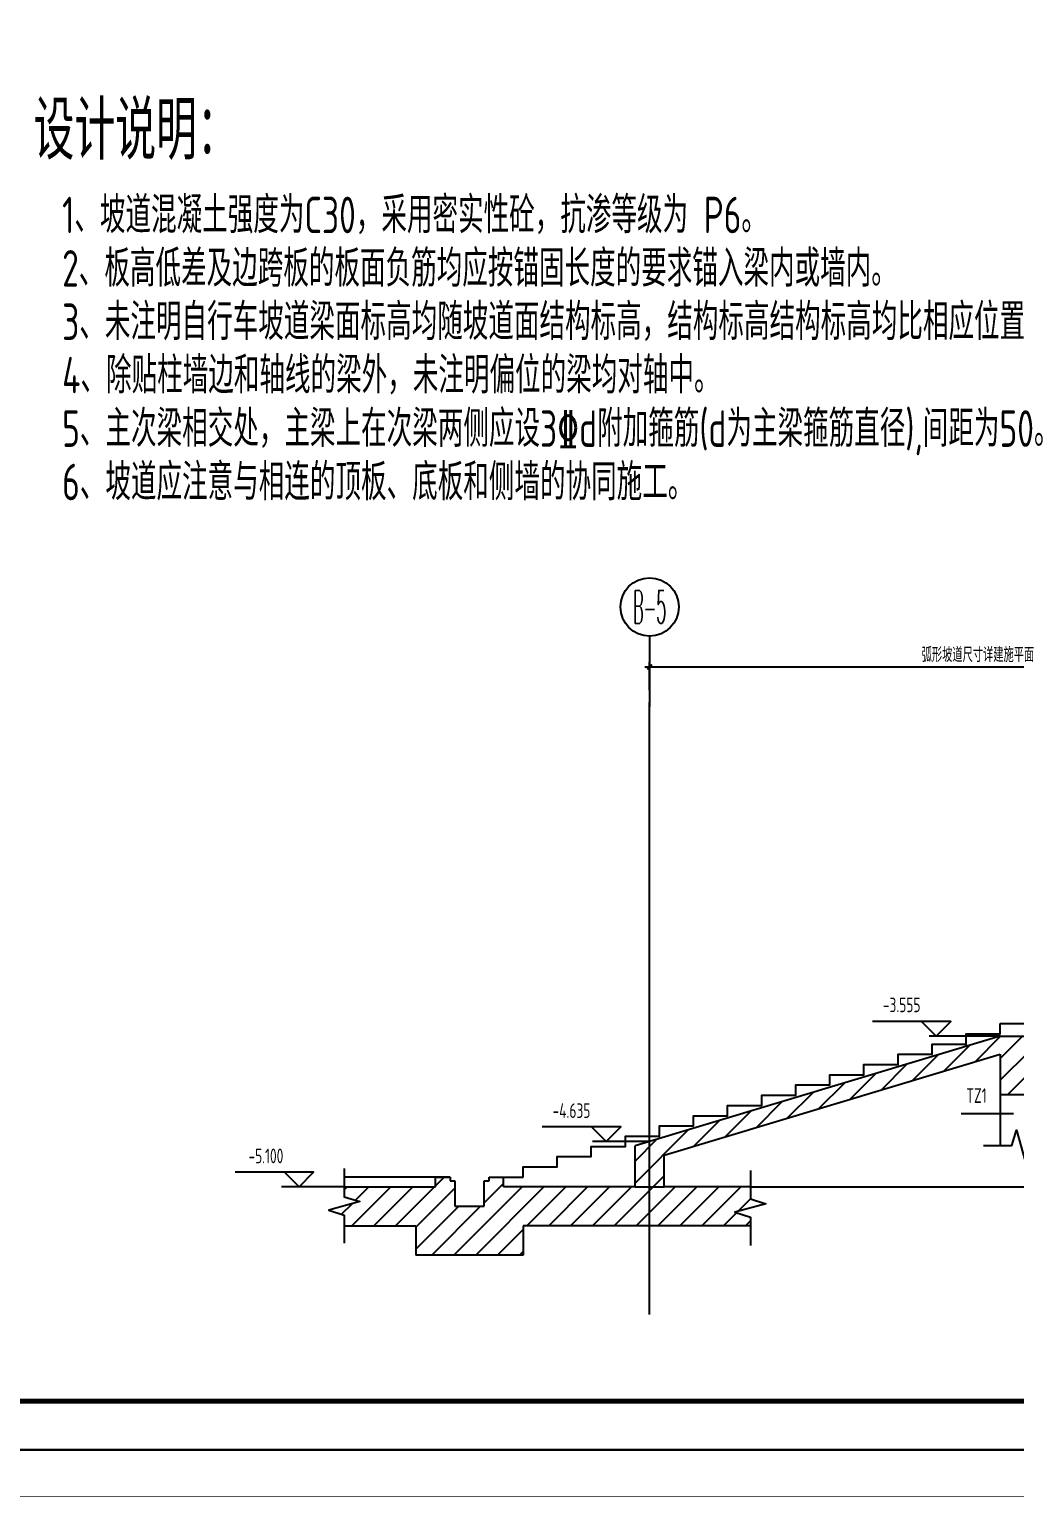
# Model space of a CAD drawing. Header units: millimetres. Extents: x -41781 to 68020, y 189188 to 426788.
# Drawn here: x 10959 to 31202, y 307210 to 337163 of the extents above; entities that cross this region are included whole.
import ezdxf
from ezdxf.enums import TextEntityAlignment as Align

# ---------------------------------------------------------------- set-up
doc = ezdxf.new("R2010")
doc.units = ezdxf.units.MM
doc.header["$LTSCALE"] = 1000
doc.header["$PDMODE"] = 35
doc.header["$PDSIZE"] = 200
for name, color, linetype in [('AXIS', 3, 'Continuous'), ('B-TEXT', 3, 'Continuous'), ('HATCH', 7, 'Continuous'), ('h填实-柱墙', 254, 'Continuous'), ('L-AXIS', 3, 'Continuous'), ('L-dote', 253, 'Continuous'), ('TEXT', 7, 'Continuous'), ('图框', 4, 'Continuous')]:
    doc.layers.add(name, color=color, linetype=linetype)
doc.styles.add('_TCH_AXIS', font='COMPLEX', dxfattribs={"bigfont": 'GBCBIG'})
doc.styles.add('COMPLEX', font='tssdeng.shx', dxfattribs={"width": 0.7, "bigfont": 'tssdchn.shx'})
doc.styles.add('TSSD_Dimension', font='Tssdeng.shx', dxfattribs={"width": 0.7, "bigfont": 'hztxt.shx'})
doc.styles.add('TSSD_Label', font='Tssdeng.shx', dxfattribs={"width": 0.7, "bigfont": 'hztxt.shx'})
doc.styles.add('TSSD_REIN', font='Tssdeng.shx', dxfattribs={"width": 0.7, "bigfont": 'hztxt.shx'})
doc.dimstyles.new('TSSD_50_100', dxfattribs={"dimtxt": 300, "dimasz": 100, "dimexe": 100, "dimexo": 250, "dimgap": 100, "dimtad": 1, "dimdec": 0, "dimlfac": 0.5, "dimzin": 0, "dimdsep": 46, "dimtxsty": 'TSSD_Dimension', "dimblk": 'ARCHTICK', "dimcen": 0, "dimdle": 100, "dimclrt": 7, "dimadec": 0, "dimazin": 0, "dimtfac": 1, "dimtdec": 0, "dimtix": 1, "dimtmove": 2, "dimatfit": 3, "dimfxl": 1, "dimtolj": 1, "dimtzin": 0, "dimarcsym": 0})

# ---------------------------------------------------------------- blocks, each defined once
blk = doc.blocks.new('A$C35F87531')
at = {"layer": '图框'}
blk.add_lwpolyline([(0, 0), (0, 59400), (84100, 59400), (84100, 0)], close=True, dxfattribs=at)
at = {"layer": '图框', "const_width": 100}
blk.add_lwpolyline([(2500, 1000), (83100, 1000), (83100, 58400), (2500, 58400)], close=True, dxfattribs=at)
blk = doc.blocks.new('_AXISO')
blk.add_circle((0, 0), 0.5)
at = {"layer": 'B-TEXT', "style": 'COMPLEX', "width": 1.450893}
blk.add_attdef('A', text='', height=0.56, dxfattribs=at).set_placement((0.249375, -0.28), (0.749375, -0.28), align=Align.FIT)
blk = doc.blocks.new('_ArchTick')
at = {"color": 0, "linetype": 'ByBlock', "const_width": 0.4}
blk.add_lwpolyline([(-0.5, -0.5), (0.5, 0.5)], dxfattribs=at)
blk = doc.blocks.new('*D148')
at = {"layer": 'AXIS', "color": 0, "linetype": 'ByBlock', "lineweight": -2}
for p, q in [((23702, 323587), (23702, 324166)), ((37186, 323587), (37186, 324166)), ((23602, 324066), (37286, 324066))]:
    blk.add_line(p, q, dxfattribs=at)
at = {"layer": 'Defpoints', "color": 0, "linetype": 'ByBlock'}
for p in [(37186, 324066), (23702, 323337), (37186, 323337)]:
    blk.add_point(p, dxfattribs=at)
at = {"layer": 'AXIS', "color": 0, "linetype": 'ByBlock', "lineweight": -2, "xscale": 100, "yscale": 100, "zscale": 100, "rotation": 180}
blk.add_blockref('_ArchTick', (23702, 324066), dxfattribs=at)
at = {"layer": 'AXIS', "color": 0, "linetype": 'ByBlock', "lineweight": -2, "xscale": 100, "yscale": 100, "zscale": 100}
blk.add_blockref('_ArchTick', (37186, 324066), dxfattribs=at)
at = {"layer": 'AXIS', "color": 7, "linetype": 'ByBlock', "insert": (30444, 324316), "char_height": 300, "attachment_point": 5, "style": 'TSSD_Dimension'}
blk.add_mtext('\\A1;弧形坡道尺寸详建施平面', dxfattribs=at)

msp = doc.modelspace()

# ---------------------------------------------------------------- hatches: boundary and pattern name
at = {"layer": 'HATCH'}
h = msp.add_hatch(dxfattribs=at)
h.set_pattern_fill('ANSI31', color=256, scale=100, style=0)
h.set_pattern_definition([(45, (-55141.75, 46337.7), (-224.5064, 224.5064), [])])
h.paths.add_polyline_path([(31502.8, 315643.2), (36886.2, 315643.2), (36886.2, 315464), (37486.2, 315464), (37486.2, 316602), (44786.2, 318793.8), (44786.2, 316245.3), (44931.5, 316245.3), (45032.9, 316563.8), (45206.6, 315926.7), (45308, 316245.3), (45386.2, 316245.3), (45386.2, 318973.9), (45799.2, 319097.9), (51786.2, 319097.9), (51786.2, 318647.1), (52386.2, 318647.1), (52386.2, 320370.8), (53222.1, 320491.4), (54456.7, 320491.4), (54456.7, 320601.7), (54138.2, 320703.1), (54775.2, 320876.8), (54456.7, 320978.1), (54456.7, 320991.4), (53186.2, 320991.4), (52186.2, 320847.1), (51786.2, 320847.1), (51786.2, 319586.2), (45686.7, 319586.2), (37286.4, 317064), (36886.2, 317064), (36886.2, 316143.2), (35886.8, 316143.2), (35886.8, 316743.8), (35586.8, 316743.8), (35586.8, 316663.8), (35486.8, 316663.8), (35486.8, 316143.2), (34886.8, 316143.2), (34886.8, 316663.8), (34786.8, 316663.8), (34786.8, 316743.8), (34486.8, 316743.8), (34486.8, 316143.2), (31502.8, 316143.2), (31502.8, 316483.5), (30902.8, 316483.5), (23402.2, 314231.4), (23402.2, 313391.4), (20703.1, 313391.4), (20703.1, 313591.1), (20403.1, 313591.1), (20403.1, 313511.1), (20303.1, 313511.1), (20303.1, 312990.6), (19703.1, 312990.6), (19703.1, 313511.1), (19603.1, 313511.1), (19603.1, 313591.1), (19303.1, 313591.1), (19303.1, 313391.4), (17430, 313391.4), (17430, 313188.2), (17748.5, 313086.8), (17111.4, 312913.1), (17430, 312811.8), (17430, 312591.4), (18903.1, 312591.4), (18903.1, 311990.6), (21103.1, 311990.6), (21103.1, 312591.4), (25772.2, 312591.4), (25772.2, 312768.3), (25453.7, 312869.6), (26090.8, 313043.3), (25772.2, 313144.7), (25772.2, 313391.4), (24002.2, 313391.4), (24002.2, 314043.8), (30902.8, 316115.9), (30902.8, 315283.5), (31502.8, 315283.5)])

# ---------------------------------------------------------------- linework, layer by layer
for p, q in [((30902.8, 316743.8), (34786.8, 316743.8)), ((30902.8, 316483.5), (23402.2, 314231.4)), ((30902.8, 316483.5), (31502.8, 316483.5)), ((24002.2, 314043.8), (30902.8, 316115.9)), ((30902.8, 316115.9), (30902.8, 315283.5)), ((30902.8, 315743.8), (30902.8, 315743.8)), ((30902.8, 315283.5), (31502.8, 315283.5)), ((30902.8, 315283.5), (30902.8, 314237.5)), ((23402.2, 313391.4), (23402.2, 314231.4)), ((24002.2, 313391.4), (24002.2, 314043.8)), ((19603.1, 313591.1), (17430, 313591.1)), ((17430, 313391.4), (19303.1, 313391.4)), ((19303.1, 313591.1), (19603.1, 313591.1)), ((19303.1, 313391.4), (19303.1, 313591.1)), ((19603.1, 313591.1), (19603.1, 313511.1)), ((19603.1, 313511.1), (19703.1, 313511.1)), ((19703.1, 313511.1), (19703.1, 312990.6)), ((20303.1, 313511.1), (20403.1, 313511.1)), ((20303.1, 312990.6), (20303.1, 313511.1)), ((20403.1, 313511.1), (20403.1, 313591.1)), ((20403.1, 313591.1), (21103.2, 313591.1)), ((20703.1, 313391.4), (20703.1, 313591.1)), ((23402.2, 313391.4), (20703.1, 313391.4)), ((25772.2, 313391.4), (24002.2, 313391.4)), ((19703.1, 312990.6), (20303.1, 312990.6)), ((17430, 312591.4), (18903.1, 312591.4)), ((18903.1, 312590.6), (18903.1, 311990.6)), ((25772.2, 312591.4), (21103.1, 312591.4)), ((21103.1, 312591.4), (21103.1, 311990.6)), ((21103.1, 311990.6), (18903.1, 311990.6))]:
    msp.add_line(p, q, dxfattribs=at)
for points in [[(21103.2, 313591.1), (21103.2, 313801.1), (21803.1, 313801.1), (21803.1, 314011.4), (22503.1, 314011.4), (22503.1, 314221.6), (23203.1, 314221.6), (23203.1, 314431.9), (23903.1, 314431.9), (23903.1, 314641.9), (24603, 314641.9), (24603, 314852.1), (25303, 314852.1), (25303, 315062.3), (26003, 315062.3), (26003, 315272.6), (26703, 315272.6), (26703, 315482.6), (27402.9, 315482.6), (27402.9, 315692.8), (28102.9, 315692.8), (28102.9, 315903.1), (28802.9, 315903.1), (28802.9, 316113.3), (29502.9, 316113.3), (29502.9, 316323.3), (30202.8, 316323.3), (30202.8, 316533.5), (30902.8, 316533.5), (30902.8, 316743.8)], [(30558.2, 314237.5), (31137.4, 314237.5), (31238.7, 314556), (31412.5, 313918.9), (31513.8, 314237.5), (32093, 314237.5)], [(17430, 313767.3), (17430, 313188.2), (17748.5, 313086.8), (17111.4, 312913.1), (17430, 312811.8), (17430, 312232.6)], [(25772.2, 313723.8), (25772.2, 313144.7), (26090.8, 313043.3), (25453.7, 312869.6), (25772.2, 312768.3), (25772.2, 312189.1)]]:
    msp.add_lwpolyline(points, dxfattribs=at)
at = {"layer": 'h填实-柱墙'}
for points in [[(23402.2, 313391.4), (24002.2, 313391.4)], [(25772.2, 313391.4), (59042.3, 313391.4)]]:
    msp.add_lwpolyline(points, dxfattribs=at)
at = {"layer": 'L-AXIS'}
msp.add_line((23702.2, 324698.1), (23702.2, 323249.5), dxfattribs=at)
at = {"layer": 'L-dote', "ltscale": 10}
msp.add_line((23702.2, 310770), (23702.2, 323337.3), dxfattribs=at)
at = {"layer": 'TEXT', "color": 2}
for p, q in [((30902.8, 316483.5), (29443, 316483.5)), ((30102.9, 314899.8), (31174.1, 314899.8)), ((23702.2, 314321.4), (22528.3, 314321.4)), ((17430, 313391.4), (16138.3, 313391.4))]:
    msp.add_line(p, q, dxfattribs=at)
for points in [[(29288.2, 316783.5), (29588.2, 316483.5), (29888.2, 316783.5), (28276.3, 316783.5)], [(22508.3, 314621.4), (22808.3, 314321.4), (23108.3, 314621.4), (21496.3, 314621.4)], [(16201.9, 313691.1), (16501.9, 313391.1), (16801.9, 313691.1), (15190, 313691.1)]]:
    msp.add_lwpolyline(points, dxfattribs=at)

# ---------------------------------------------------------------- block references
at = {"layer": 'L-AXIS'}
ref = msp.add_blockref('_AXISO', (23702.2, 325298.1), dxfattribs=dict(at, xscale=1199.999999999998, yscale=1200, zscale=1200, rotation=359.9996457873818))
ref.add_attrib('A', 'B-5', dxfattribs={"color": 7, "height": 678.82, "rotation": 359.99965, "style": '_TCH_AXIS', "width": 0.33871}).set_placement((23362.8, 324958.7), (24041.7, 324958.7), align=Align.FIT)
at = {"layer": '图框'}
for p in [(-16079.8, 307988.1), (-16079.8, 248588.1)]:
    msp.add_blockref('A$C35F87531', p, dxfattribs=at)

# ---------------------------------------------------------------- texts
at = {"layer": 'TEXT', "style": 'TSSD_REIN', "width": 0.7}
for s, height, p in [('设计说明：', 1200, (11047.3, 334486.7, -1036.2)), ('1、坡道混凝土强度为C30，采用密实性砼，抗渗等级为 P6。', 750, (11636.7, 332973.2)), ('2、板高低差及边跨板的板面负筋均应按锚固长度的要求锚入梁内或墙内。', 750, (11636.7, 331876.5)), ('3、未注明自行车坡道梁面标高均随坡道面结构标高，结构标高结构标高均比相应位置建筑标高低 50mm。', 750, (11636.7, 330779.9)), ('4、除贴柱墙边和轴线的梁外，未注明偏位的梁均对轴中。', 750, (11636.7, 329683.3)), ('5、主次梁相交处，主梁上在次梁两侧应设3%%132d附加箍筋(d为主梁箍筋直径),间距为50。', 750, (11636.7, 328586.6)), ('6、坡道应注意与相连的顶板、底板和侧墙的协同施工。', 750, (11636.7, 327490))]:
    msp.add_text(s, height=height, dxfattribs=at).set_placement(p)
at = {"layer": 'TEXT', "color": 2, "style": 'TSSD_Label', "width": 0.7}
for s, p in [('-3.555', (29264.8, 316887)), ('TZ1', (30622.3, 315025.4)), ('-4.635', (22485.5, 314714.9)), ('-5.100', (16179.1, 313784.6))]:
    msp.add_text(s, height=300, dxfattribs=at).set_placement(p, align=Align.BOTTOM_RIGHT)

# ---------------------------------------------------------------- dimensions: what is measured, and where the dimension line sits
at = {"layer": 'AXIS', "linetype": 'ByBlock'}
dim = msp.add_linear_dim(base=(37186.2, 324066.4), p1=(23702.2, 323337.3), p2=(37186.2, 323337.3), text='弧形坡道尺寸详建施平面', dimstyle='TSSD_50_100', dxfattribs=at)
dim.commit()
dim.dimension.update_dxf_attribs({"geometry": '*D148', "text_midpoint": (30444.2, 324316.4)})

doc.saveas('drawing.dxf')
